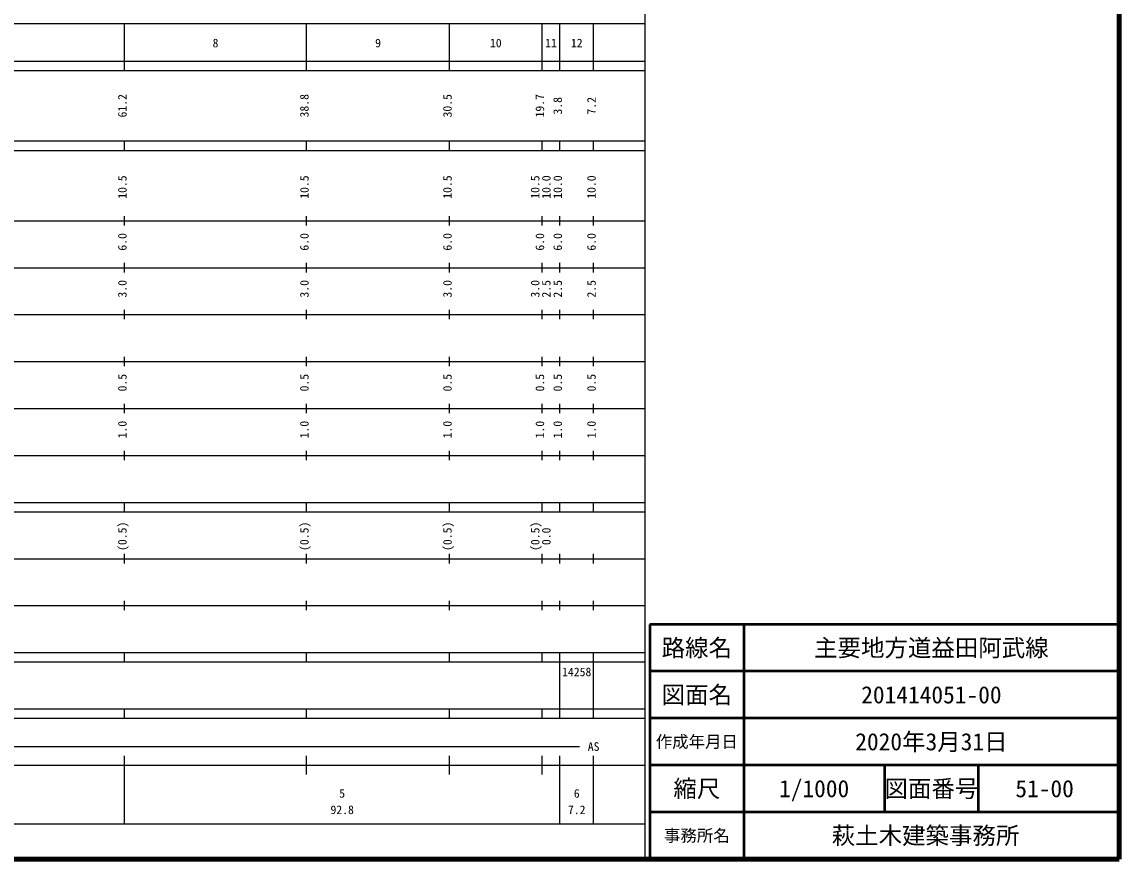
# Model space of a CAD drawing. Units: millimetres on the paper, enlarged 1000 times. Extents: x 40000 to 680000, y 20000 to 380000.
# Drawn here: x 446140 to 680000, y 20000 to 198357 of the extents above; entities that cross this region are included whole.
import ezdxf
from ezdxf.enums import TextEntityAlignment as Align

# ---------------------------------------------------------------- set-up
doc = ezdxf.new("R2010")
doc.units = ezdxf.units.MM
doc.header["$LTSCALE"] = 1000
for name, color, linetype, lineweight in [('M-TTL', 2, 'Continuous', 140), ('M-TTL-BAND', 7, 'Continuous', 25), ('M-TTL-FRAM', 2, 'Continuous', 50), ('M-TTL-LINE', 7, 'Continuous', 50), ('M-TTL-TXT', 7, 'Continuous', 13)]:
    doc.layers.add(name, color=color, linetype=linetype, lineweight=lineweight)
doc.styles.add('ＭＳ ゴシック', font='')
doc.styles.get('ＭＳ ゴシック').set_extended_font_data('MS Gothic')

msp = doc.modelspace()

# ---------------------------------------------------------------- linework, layer by layer
at = {"layer": 'M-TTL'}
for p, q in [((680000, 20000), (680000, 380000)), ((40000, 20000), (680000, 20000))]:
    msp.add_line(p, q, dxfattribs=at)
at = {"layer": 'M-TTL-BAND'}
for p, q in [((579000, 20000), (579000, 370000)), ((68000, 198000), (579000, 198000)), ((468000, 188000), (468000, 198000)), ((506800, 188000), (506800, 198000)), ((537300, 188000), (537300, 198000)), ((557000, 188000), (557000, 198000)), ((560800, 188000), (560800, 198000)), ((568000, 188000), (568000, 198000)), ((40000, 190000), (579000, 190000)), ((40000, 188000), (579000, 188000)), ((40000, 173000), (579000, 173000)), ((40000, 171000), (579000, 171000)), ((468000, 171000), (468000, 173000)), ((506800, 171000), (506800, 173000)), ((537300, 171000), (537300, 173000)), ((557000, 171000), (557000, 173000)), ((560800, 171000), (560800, 173000)), ((568000, 171000), (568000, 173000)), ((468000, 155000), (468000, 157000)), ((506800, 155000), (506800, 157000)), ((537300, 155000), (537300, 157000)), ((557000, 155000), (557000, 157000)), ((560800, 155000), (560800, 157000)), ((568000, 155000), (568000, 157000)), ((40000, 156000), (579000, 156000)), ((46000, 146000), (579000, 146000)), ((468000, 145000), (468000, 147000)), ((506800, 145000), (506800, 147000)), ((537300, 145000), (537300, 147000)), ((557000, 145000), (557000, 147000)), ((560800, 145000), (560800, 147000)), ((568000, 145000), (568000, 147000)), ((52000, 136000), (579000, 136000)), ((468000, 135000), (468000, 137000)), ((506800, 135000), (506800, 137000)), ((537300, 135000), (537300, 137000)), ((557000, 135000), (557000, 137000)), ((560800, 135000), (560800, 137000)), ((568000, 135000), (568000, 137000)), ((468000, 125000), (468000, 127000)), ((506800, 125000), (506800, 127000)), ((537300, 125000), (537300, 127000)), ((557000, 125000), (557000, 127000)), ((560800, 125000), (560800, 127000)), ((568000, 125000), (568000, 127000)), ((46000, 126000), (579000, 126000)), ((468000, 115000), (468000, 117000)), ((506800, 115000), (506800, 117000)), ((537300, 115000), (537300, 117000)), ((557000, 115000), (557000, 117000)), ((560800, 115000), (560800, 117000)), ((568000, 115000), (568000, 117000)), ((52000, 116000), (579000, 116000)), ((46000, 106000), (579000, 106000)), ((468000, 105000), (468000, 107000)), ((506800, 105000), (506800, 107000)), ((537300, 105000), (537300, 107000)), ((557000, 105000), (557000, 107000)), ((560800, 105000), (560800, 107000)), ((568000, 105000), (568000, 107000)), ((40000, 96000), (579000, 96000)), ((468000, 94000), (468000, 96000)), ((506800, 94000), (506800, 96000)), ((537300, 94000), (537300, 96000)), ((557000, 94000), (557000, 96000)), ((560800, 94000), (560800, 96000)), ((568000, 94000), (568000, 96000)), ((40000, 94000), (579000, 94000)), ((468000, 83000), (468000, 85000)), ((506800, 83000), (506800, 85000)), ((537300, 83000), (537300, 85000)), ((557000, 83000), (557000, 85000)), ((560800, 83000), (560800, 85000)), ((568000, 83000), (568000, 85000)), ((49000, 84000), (579000, 84000)), ((468000, 73000), (468000, 75000)), ((506800, 73000), (506800, 75000)), ((537300, 73000), (537300, 75000)), ((557000, 73000), (557000, 75000)), ((560800, 73000), (560800, 75000)), ((568000, 73000), (568000, 75000)), ((40000, 74000), (579000, 74000)), ((40000, 64000), (579000, 64000)), ((468000, 62000), (468000, 64000)), ((506800, 62000), (506800, 64000)), ((537300, 62000), (537300, 64000)), ((557000, 62000), (557000, 64000)), ((560800, 62000), (560800, 64000)), ((568000, 62000), (568000, 64000)), ((40000, 62000), (579000, 62000)), ((560800, 52000), (560800, 62000)), ((568000, 52000), (568000, 62000)), ((40000, 52000), (579000, 52000)), ((468000, 50000), (468000, 52000)), ((506800, 50000), (506800, 52000)), ((537300, 50000), (537300, 52000)), ((557000, 50000), (557000, 52000)), ((560800, 50000), (560800, 52000)), ((568000, 50000), (568000, 52000)), ((40000, 50000), (579000, 50000)), ((71000, 44000), (565000, 44000)), ((40000, 40000), (579000, 40000)), ((468000, 27500), (468000, 42000)), ((506800, 38000), (506800, 42000)), ((537300, 38000), (537300, 42000)), ((557000, 38000), (557000, 42000)), ((560800, 27500), (560800, 42000)), ((568000, 27500), (568000, 42000)), ((68000, 27500), (579000, 27500))]:
    msp.add_line(p, q, dxfattribs=at)
at = {"layer": 'M-TTL-FRAM'}
for p, q in [((680000, 70000), (580000, 70000)), ((580000, 70000), (580000, 20000))]:
    msp.add_line(p, q, dxfattribs=at)
at = {"layer": 'M-TTL-LINE'}
for p, q in [((600000, 70000), (600000, 20000)), ((680000, 60000), (580000, 60000)), ((680000, 50000), (580000, 50000)), ((680000, 40000), (580000, 40000)), ((630000, 40000), (630000, 30000)), ((650000, 40000), (650000, 30000)), ((680000, 30000), (580000, 30000))]:
    msp.add_line(p, q, dxfattribs=at)

# ---------------------------------------------------------------- texts
at = {"layer": 'M-TTL-BAND', "style": 'ＭＳ ゴシック'}
for s, p in [('8', (487400, 192405)), ('9', (522050, 192405)), ('10', (547150, 192405)), ('11', (558900, 192405)), ('12', (564400, 192405)), ('AS', (568000, 42500)), ('5', (514400, 32523)), ('6', (564400, 32523)), ('92.8', (514400, 29033)), ('7.2', (564400, 29033))]:
    msp.add_text(s, height=1833, dxfattribs=at).set_placement(p, align=Align.BOTTOM_CENTER)
for s, p in [('61.2', (469000, 180500)), ('38.8', (507800, 180500)), ('30.5', (538300, 180500)), ('19.7', (558000, 180500)), ('3.8', (561800, 180500)), ('7.2', (569000, 180500)), ('10.5', (469000, 163174)), ('10.5', (507800, 163174)), ('10.5', (538300, 163174)), ('10.5', (557000, 163174)), ('10.0', (559370, 163174)), ('10.0', (561800, 163174)), ('10.0', (569000, 163174)), ('6.0', (469000, 151500)), ('6.0', (507800, 151500)), ('6.0', (538300, 151500)), ('6.0', (558000, 151500)), ('6.0', (561800, 151500)), ('6.0', (569000, 151500)), ('3.0', (469000, 141500)), ('3.0', (507800, 141500)), ('3.0', (538300, 141500)), ('3.0', (557000, 141500)), ('2.5', (559370, 141500)), ('2.5', (561800, 141500)), ('2.5', (569000, 141500)), ('0.5', (469000, 121500)), ('0.5', (507800, 121500)), ('0.5', (538300, 121500)), ('0.5', (558000, 121500)), ('0.5', (561800, 121500)), ('0.5', (569000, 121500)), ('1.0', (469000, 111500)), ('1.0', (507800, 111500)), ('1.0', (538300, 111500)), ('1.0', (558000, 111500)), ('1.0', (561800, 111500)), ('1.0', (569000, 111500)), ('(0.5)', (469000, 88764)), ('(0.5)', (507800, 88764)), ('(0.5)', (538300, 88764)), ('(0.5)', (557000, 88764)), ('0.0', (559370, 88764))]:
    msp.add_text(s, height=1833, rotation=90, dxfattribs=at).set_placement(p, align=Align.BOTTOM_CENTER)
msp.add_text('14258', height=1833, dxfattribs=at).set_placement((561275, 58405), align=Align.BOTTOM_LEFT)
at = {"layer": 'M-TTL-TXT', "style": 'ＭＳ ゴシック'}
for s, height, p in [('路線名', 3666, (590000, 65000)), ('路線名', 3666, (590000, 65000)), ('主要地方道益田阿武線', 3666, (640000, 65000)), ('図面名', 3666, (590000, 55000)), ('図面名', 3666, (590000, 55000)), ('201414051-00', 3666, (640000, 55000)), ('2020年3月31日', 3666, (640000, 45000)), ('作成年月日', 2566, (590000, 45000)), ('作成年月日', 2566, (590000, 45000)), ('縮尺', 3666, (590000, 35000)), ('縮尺', 3666, (590000, 35000)), ('1/1000', 3666, (615000, 35000)), ('図面番号', 3666, (640000, 35000)), ('図面番号', 3666, (640000, 35000)), ('51-00', 3666, (664125, 35000)), ('事務所名', 2566, (590000, 25000)), ('事務所名', 2566, (590000, 25000)), ('萩土木建築事務所 ', 3666, (640000, 25000))]:
    msp.add_text(s, height=height, dxfattribs=at).set_placement(p, align=Align.MIDDLE_CENTER)

doc.saveas('drawing.dxf')
